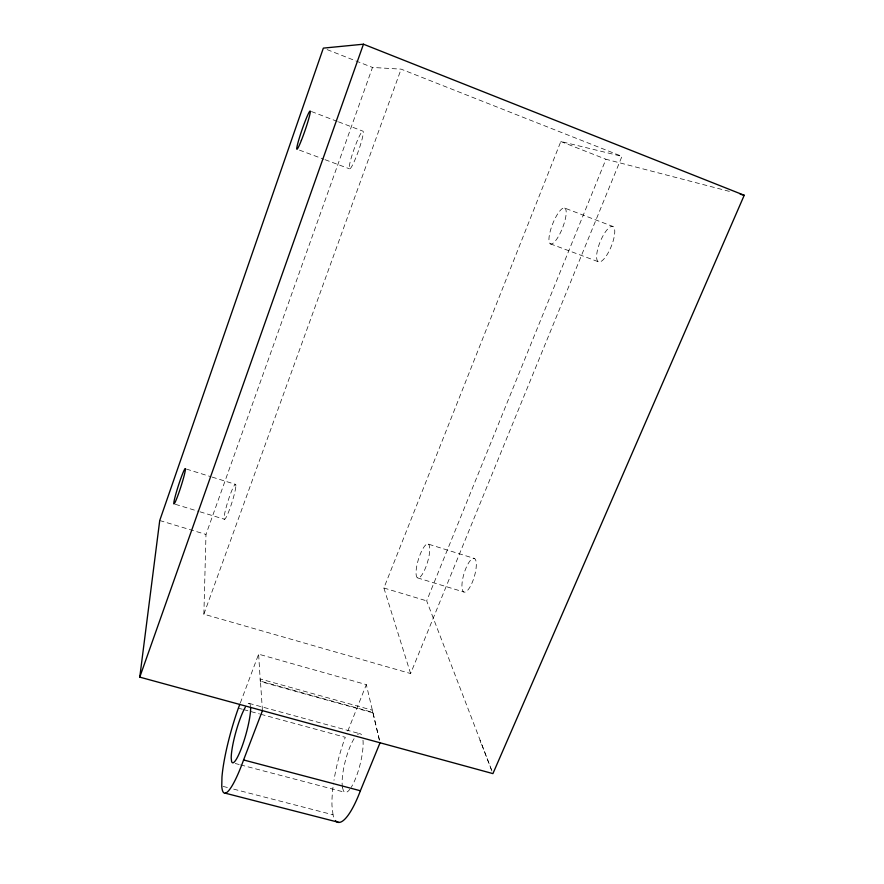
<?xml version="1.0" encoding="UTF-8"?>
<svg xmlns="http://www.w3.org/2000/svg" width="884" height="884" viewBox="0 0 884 884"><rect width="100%" height="100%" fill="white"/><g stroke="black" fill="none" stroke-linecap="round" stroke-linejoin="round"><path stroke-width="0.66" stroke-dasharray="4.42 3.31" d="M203.873 614.192L205.983 534.444L372.484 67.449L401.115 69.14L621.971 156.357L410.596 673.542L203.873 614.192L401.115 69.14M240.304 703.023L258.636 654.171L366.33 684.625L379.413 740.162M372.728 712.791L260.305 681.52L258.636 654.171M410.596 673.542L383.888 587.993L560.821 141.506L621.971 156.357M347.799 731.024L366.33 684.625M491.493 769.876L426.674 600.866L605.949 159.253L730.935 191.795M491.913 771.047L480.984 742.483M223.088 786.395L228.381 787.766M233.685 789.136L333.025 814.772A60.543 15.194 -75.6 0 0 334.307 818.672M235.243 763.489L239.221 764.527M240.536 764.881L345.103 792.34M249.012 703.355L359.81 733.687M238.371 708.161L242.327 709.244M243.653 709.598L259.487 713.918M260.813 714.272L345.29 737.289A60.543 15.194 -75.6 0 0 333.986 780.307M379.424 740.129L372.882 712.416L260.448 681.133L262.438 710.648M159.728 520.521L205.983 534.444M383.888 587.993L426.674 600.866M417.447 577.86L463.735 591.96M175.352 504.3L198.668 511.405M199.972 511.803L224.591 519.295M428.232 544.091A17.757 4.763 -73.2 0 1 423.977 571.318A17.757 4.763 -73.2 0 1 416.497 567.616A17.757 4.763 -73.2 0 1 428.232 544.091L474.388 558.467A17.603 5.37 -73.4 0 1 470.741 585.639A17.603 5.37 -73.4 0 1 462.244 581.628A17.603 5.37 -73.4 0 1 474.388 558.467M186.391 469.072L210.845 476.686M212.127 477.084L235.288 484.299M299.444 150.114L323.82 159.219M325.102 159.706L349.478 168.811M550.323 243.818L598.324 261.752M311.433 111.539L337.213 121.362M338.495 121.848L362.981 131.186A20.001 2.354 -70.5 0 1 354.738 160.358A20.001 2.354 -70.5 0 1 351.058 158.501A20.001 2.354 -70.5 0 1 362.981 131.186M564.688 208.072A19.271 5.326 -68.5 0 1 558.257 236.768A19.271 5.326 -68.5 0 1 549.782 233.1A19.271 5.326 -68.5 0 1 564.688 208.072L612.888 226.448A19.105 6.011 -67.9 0 1 606.866 255.023A19.105 6.011 -67.9 0 1 597.297 250.934A19.105 6.011 -67.9 0 1 612.888 226.448M327.124 49.614L372.484 67.449M560.821 141.506L605.949 159.253M479.968 740.195L480.83 742.858M342.484 787.611L343.456 790.837A30.244 7.58 -75.6 0 0 349.843 789.301M372.882 712.416L372.252 710.184L260.228 678.978L260.305 681.52M250.437 706.239L250.128 704.36A30.852 5.16 -74.3 0 0 247.365 704.349M333.025 814.772L331.986 805.667A60.543 15.194 -75.6 0 1 333.555 783.114M362.993 740.162A30.244 7.58 -75.6 0 1 351.213 787.324M342.439 787.456A30.244 7.58 -75.6 0 1 354.429 738.162M357.611 734.505A30.244 7.58 -75.6 0 1 361.545 734.847M235.862 486.034L235.774 484.576A18.376 2.088 -72.4 0 0 229.718 495.99A18.376 2.088 -72.4 0 0 224.094 517.317L224.149 518.886A18.376 2.088 -72.4 0 0 230.227 507.593A18.376 2.088 -72.4 0 0 235.862 486.034"/><path stroke-width="1.33" d="M139.771 677.133L159.728 520.521L323.345 48.123L363.457 44.2L744.229 195.265L492.918 773.611L139.771 677.133L363.457 44.2M239.818 704.305L238.371 708.161A61.747 10.343 -74.3 0 0 221.961 777.091L221.762 786.053A61.747 10.343 -74.3 0 0 243.586 759.964L262.438 710.648M335.423 820.54A60.543 15.194 -75.6 0 0 360.385 790.76L380.043 742.77M225.243 793.18L339.069 822.44M740.239 194.226L744.229 195.265M243.586 759.964L360.385 790.76M250.592 707.189L250.614 707.322A30.852 5.16 -74.3 0 1 242.559 745.068A30.852 5.16 -74.3 0 1 231.586 761.433L231.221 758.163A30.852 5.16 -74.3 0 1 245.31 707.255M185.408 468.907L185.308 470.321A18.542 1.359 -72.2 0 1 179.165 491.924A18.542 1.359 -72.2 0 1 173.794 503.548L173.927 502.024A18.542 1.359 -72.2 0 1 180.049 480.642A18.542 1.359 -72.2 0 1 185.408 468.907M301.4 140.324A20.188 1.536 -70.9 0 0 310.14 111.041A20.188 1.536 -70.9 0 0 299.046 138.976A20.188 1.536 -70.9 0 0 301.4 140.324"/></g></svg>
